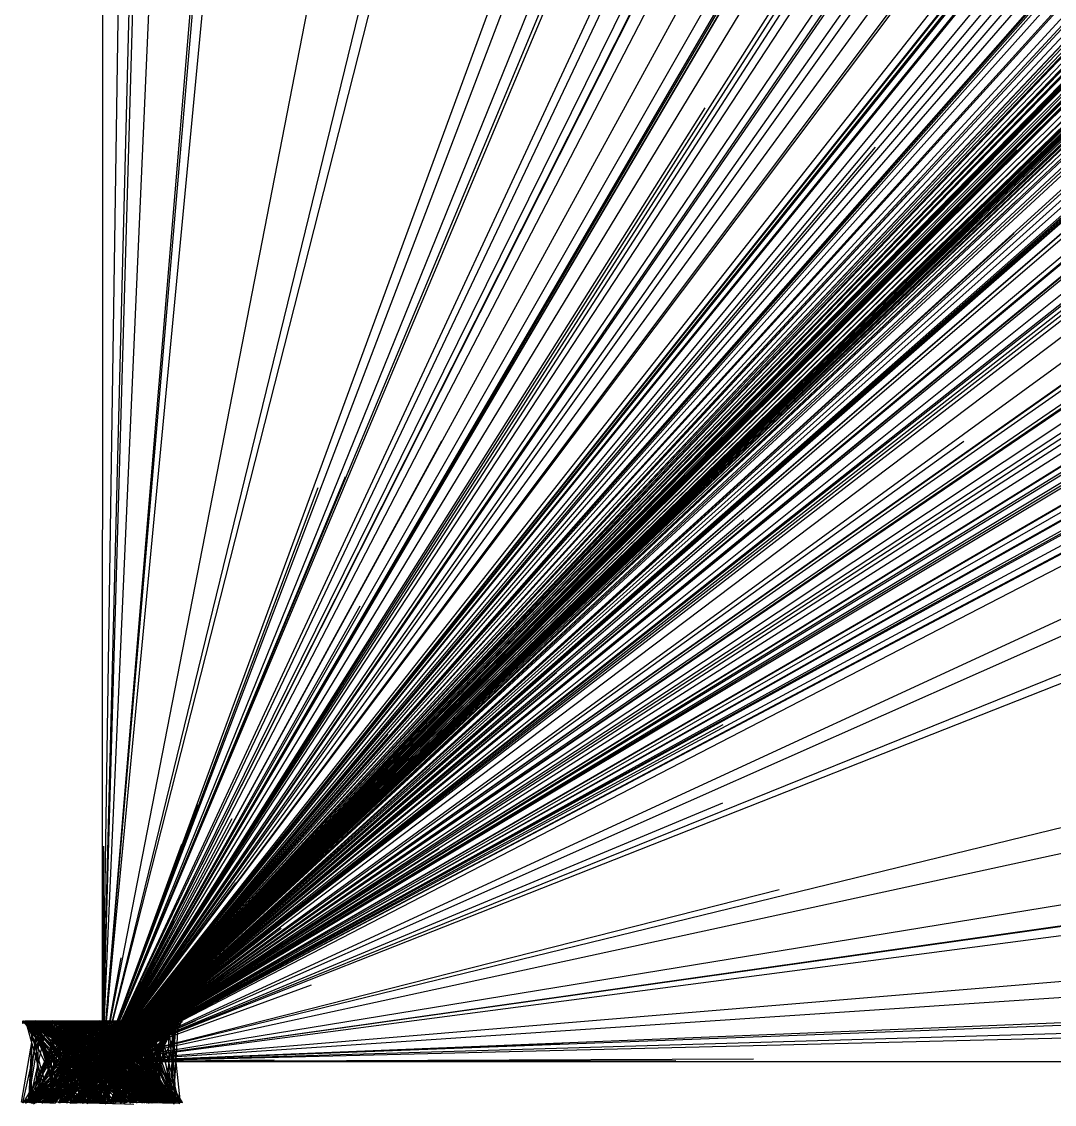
# Model space of a CAD drawing. Header units: metres. Extents: x -2106 to 74659, y -2082 to 64514.
# Drawn here: x -1 to 11.8, y -0.53 to 12.89 of the extents above; entities that cross this region are included whole.
import ezdxf

# ---------------------------------------------------------------- set-up
doc = ezdxf.new("R2010")
doc.units = ezdxf.units.M

msp = doc.modelspace()

# ---------------------------------------------------------------- linework, layer by layer
at = {"layer": 'MCD_Layer_0'}
for p, q in [((6772.930656, 6482.934562), (0, 0)), ((6176.55175, 6352.680657), (0, 0)), ((6482.934562, 6292.055656), (0, 0)), ((6141.325188, 6176.55175), (0, 0)), ((896.690307, 3529.009277), (0, 0)), ((2634.850095, 3234.914548), (0, 0)), ((1762.25122, 2993.248532), (0, 0)), ((2358.491699, 2671.97998), (0, 0)), ((3217.301267, 2634.850095), (0, 0)), ((1767.511474, 2358.491699), (0, 0)), ((2288.597166, 2287.120604), (0, 0)), ((3266.863768, 1842.53247), (0, 0)), ((0.314773, 1767.511474), (0, 0)), ((2287.120604, 1767.511474), (0, 0)), ((167.615509, 1762.25122), (0, 0)), ((1569.532466, 1571.580318), (0, 0)), ((1725.79663, 1364.118895), (0, 0)), ((0.286981, 1327.207275), (0, 0)), ((792.856079, 1304.112548), (0, 0)), ((1590.832762, 1297.354247), (0, 0)), ((53.911888, 1219.566162), (0, 0)), ((1272.573973, 1210.315184), (0, 0)), ((1157.067137, 1172.835692), (0, 0)), ((924.338256, 1157.067137), (0, 0)), ((1264.38159, 1053.437254), (0, 0)), ((1172.835692, 1012.914428), (0, 0)), ((1053.437254, 957.925658), (0, 0)), ((933.656367, 928.229366), (0, 0)), ((900.377317, 916.351438), (0, 0)), ((906.418334, 900.991576), (0, 0)), ((932.4281, 896.690307), (0, 0)), ((3653.935058, 891.161011), (0, 0)), ((715.237668, 889.214719), (0, 0)), ((928.229366, 888.39587), (0, 0)), ((888.39587, 884.504757), (0, 0)), ((884.504757, 866.277707), (0, 0)), ((841.292356, 853.579954), (0, 0)), ((833.918821, 841.292356), (0, 0)), ((810.060422, 817.212278), (0, 0)), ((752.405636, 810.060422), (0, 0)), ((869.759155, 803.506226), (0, 0)), ((803.506226, 787.736694), (0, 0)), ((773.912472, 775.243526), (0, 0)), ((629.221554, 773.912472), (0, 0)), ((489.048401, 755.796508), (0, 0)), ((755.796508, 755.796508), (0, 0)), ((518.761106, 752.773801), (0, 0)), ((853.579954, 747.185911), (0, 0)), ((775.243526, 728.139275), (0, 0)), ((704.58728, 716.057007), (0, 0)), ((446.286315, 696.077514), (0, 0)), ((659.224487, 681.854858), (0, 0)), ((396.225158, 673.221312), (0, 0)), ((153.791351, 629.426145), (0, 0)), ((122.438156, 629.221554), (0, 0)), ((245.638518, 583.862668), (0, 0)), ((728.139275, 566.654657), (0, 0)), ((473.123108, 563.882446), (0, 0)), ((259.864441, 546.994018), (0, 0)), ((524.056518, 534.399291), (0, 0)), ((546.994018, 528.766967), (0, 0)), ((500.709655, 524.056518), (0, 0)), ((502.098815, 518.761106), (0, 0)), ((738.397336, 502.098815), (0, 0)), ((320.80133, 489.048401), (0, 0)), ((489.048401, 489.048401), (0, 0)), ((475.777403, 488.237851), (0, 0)), ((583.862668, 477.767758), (0, 0)), ((460.294494, 473.123108), (0, 0)), ((547.957153, 473.049865), (0, 0)), ((732.056029, 471.353698), (0, 0)), ((273.615416, 467.077818), (0, 0)), ((473.049865, 466.634826), (0, 0)), ((328.69049, 460.294494), (0, 0)), ((185.181182, 456.829162), (0, 0)), ((416.647521, 453.363829), (0, 0)), ((471.353698, 446.286315), (0, 0)), ((528.766967, 439.781433), (0, 0)), ((391.94891, 432.27789), (0, 0)), ((456.829162, 423.872619), (0, 0)), ((367.102599, 416.647521), (0, 0)), ((439.781433, 414.181335), (0, 0)), ((674.990355, 412.887756), (0, 0)), ((427.083679, 411.416687), (0, 0)), ((521.120483, 408.095398), (0, 0)), ((514.558471, 405.514831), (0, 0)), ((654.207395, 401.893249), (0, 0)), ((412.887756, 396.225158), (0, 0)), ((408.095398, 393.792175), (0, 0)), ((467.077818, 391.94891), (0, 0)), ((557.541382, 390.116882), (0, 0)), ((405.514831, 377.793151), (0, 0)), ((355.822326, 373.074279), (0, 0)), ((432.27789, 370.715392), (0, 0)), ((566.654657, 340.452817), (0, 0)), ((755.796508, 335.252014), (0, 0)), ((466.634826, 329.132873), (0, 0)), ((315.861389, 328.69049), (0, 0)), ((527.33386, 327.550963), (0, 0)), ((329.132873, 319.547912), (0, 0)), ((268.159729, 315.861389), (0, 0)), ((276.122129, 312.175472), (0, 0)), ((229.528594, 287.697325), (0, 0)), ((253.158722, 285.190491), (0, 0)), ((239.776885, 276.122129), (0, 0)), ((220.202238, 273.615416), (0, 0)), ((335.252014, 268.159729), (0, 0)), ((1166.923095, 253.158722), (0, 0)), ((370.715392, 252.532256), (0, 0)), ((184.775969, 245.638518), (0, 0)), ((252.532256, 245.048858), (0, 0)), ((202.943145, 244.876251), (0, 0)), ((226.247832, 239.776885), (0, 0)), ((393.792175, 228.164886), (0, 0)), ((178.509063, 226.247832), (0, 0)), ((122.362472, 223.52011), (0, 0)), ((312.175472, 220.202238), (0, 0)), ((228.164886, 218.064056), (0, 0)), ((411.416687, 217.740082), (0, 0)), ((223.52011, 217.695403), (0, 0)), ((364.005066, 217.688812), (0, 0)), ((377.793151, 216.478851), (0, 0)), ((373.074279, 210.765167), (0, 0)), ((216.478851, 206.710052), (0, 0)), ((190.82138, 202.323333), (0, 0)), ((96.207565, 190.82138), (0, 0)), ((159.007842, 185.181182), (0, 0)), ((93.037154, 184.775969), (0, 0)), ((210.765167, 184.591583), (0, 0)), ((14.914392, 178.509063), (0, 0)), ((245.048858, 178.509063), (0, 0)), ((113.426926, 178.367523), (0, 0)), ((14.914392, 174.011749), (0, 0)), ((1304.112548, 171.199493), (0, 0)), ((164.758819, 170.583038), (0, 0)), ((319.547912, 169.44046), (0, 0)), ((111.708755, 164.758819), (0, 0)), ((169.44046, 164.64798), (0, 0)), ((90.935806, 159.007842), (0, 0)), ((137.714691, 153.791351), (0, 0)), ((217.695403, 119.560836), (0, 0)), ((206.710052, 113.883835), (0, 0)), ((218.064056, 112.667282), (0, 0)), ((170.583038, 110.87941), (0, 0)), ((113.883835, 110.215866), (0, 0)), ((112.667282, 109.552292), (0, 0)), ((202.323333, 108.925583), (0, 0)), ((164.64798, 107.930191), (0, 0)), ((83.986984, 104.594894), (0, 0)), ((96.30046, 98.092453), (0, 0)), ((56.239799, 96.30046), (0, 0)), ((107.930191, 94.732925), (0, 0)), ((1.174189, 78.841202), (0, 0)), ((82.297286, 74.514907), (0, 0)), ((110.215866, 73.33342), (0, 0)), ((63.267052, 60.2463), (0, 0)), ((1.668589, 57.865395), (0, 0)), ((1379.701904, 52.391258), (0, 0)), ((52.391258, 52.031822), (0, 0)), ((109.552292, 50.548058), (0, 0)), ((1.096532, 43.470116), (0, 0)), ((19.68552, 42.308967), (0, 0)), ((38.401329, 41.470268), (0, 0)), ((19.874477, 38.401329), (0, 0)), ((38.401329, 38.401329), (0, 0)), ((48.529686, 36.659538), (0, 0)), ((36.659538, 36.659538), (0, 0)), ((41.156944, 36.659538), (0, 0)), ((36.659538, 36.659538), (0, 0)), ((71.821914, 29.035175), (0, 0)), ((12.209482, 24.70824), (0, 0)), ((17.782436, 24.339611), (0, 0)), ((21.206173, 23.339672), (0, 0)), ((24.652958, 21.694614), (0, 0)), ((21.694614, 21.694614), (0, 0)), ((24.795795, 21.694614), (0, 0)), ((21.694614, 21.694614), (0, 0)), ((36.659538, 21.266079), (0, 0)), ((21.266079, 21.266079), (0, 0)), ((36.659538, 21.266079), (0, 0)), ((21.266079, 21.266079), (0, 0)), ((20.072613, 21.206173), (0, 0)), ((7.377963, 20.072613), (0, 0)), ((18.892986, 19.874477), (0, 0)), ((27.929256, 19.685528), (0, 0)), ((19.685528, 19.685528), (0, 0)), ((13.518156, 19.685528), (0, 0)), ((31.717022, 19.685528), (0, 0)), ((19.685528, 19.685528), (0, 0)), ((19.685528, 19.68552), (0, 0)), ((34.134331, 18.892986), (0, 0)), ((16.648876, 17.782436), (0, 0)), ((6.337707, 16.648876), (0, 0)), ((17.611111, 15.81996), (0, 0)), ((6.257182, 15.010359), (0, 0)), ((14.914392, 14.914392), (0, 0)), ((178.509063, 14.914392), (0, 0)), ((14.914392, 14.914392), (0, 0)), ((10.513742, 14.914392), (0, 0)), ((13.488203, 13.518156), (0, 0)), ((19.685528, 13.488203), (0, 0)), ((21.694614, 13.096529), (0, 0)), ((13.096529, 13.096529), (0, 0)), ((21.694614, 13.096529), (0, 0)), ((19.685528, 12.483656), (0, 0)), ((12.483656, 12.483656), (0, 0)), ((184.591583, 12.361544), (0, 0)), ((7.469979, 11.819948), (0, 0)), ((13.096529, 11.552835), (0, 0)), ((81.324478, 11.509554), (0, 0)), ((390.116882, 11.413557), (0, 0)), ((11.413557, 11.336752), (0, 0)), ((9.580618, 11.333959), (0, 0)), ((11.333959, 11.301702), (0, 0)), ((10.962347, 11.179953), (0, 0)), ((10.135893, 10.914633), (0, 0)), ((11.336752, 10.677557), (0, 0)), ((10.914633, 10.474577), (0, 0)), ((11.301702, 10.264906), (0, 0)), ((10.264906, 10.135893), (0, 0)), ((21.266079, 8.389448), (0, 0)), ((8.389448, 8.389448), (0, 0)), ((8.047155, 8.069555), (0, 0)), ((4.2042, 7.691302), (0, 0)), ((7.691302, 7.691302), (0, 0)), ((10.677557, 7.685981), (0, 0)), ((3.010187, 7.250777), (0, 0)), ((2.671316, 7.110694), (0, 0)), ((7.110694, 7.110694), (0, 0)), ((7.949981, 6.709979), (0, 0)), ((3.193388, 5.647574), (0, 0)), ((5.628375, 4.820376), (0, 0)), ((4.2042, 4.2042), (0, 0)), ((7.691302, 4.176555), (0, 0)), ((4.176555, 4.176555), (0, 0)), ((3.538188, 4.06198), (0, 0)), ((4.06198, 3.641389), (0, 0)), ((3.641389, 3.430187), (0, 0)), ((7.685981, 3.206188), (0, 0)), ((3.041389, 3.193388), (0, 0)), ((1.184588, 3.182989), (0, 0)), ((18.609524, 3.041389), (0, 0)), ((1.604588, 3.010187), (0, 0)), ((21.266079, 2.998481), (0, 0)), ((2.998481, 2.998481), (0, 0)), ((0.98145, 2.693204), (0, 0)), ((0.015681, 2.671316), (0, 0)), ((2.671316, 2.671316), (0, 0)), ((1.803284, 2.649427), (0, 0)), ((4.176555, 2.638484), (0, 0)), ((2.638484, 2.638484), (0, 0)), ((2.693204, 2.591251), (0, 0)), ((55.919838, 2.277388), (0, 0)), ((2.216854, 2.216854), (0, 0)), ((1.651795, 2.216854), (0, 0)), ((2.216854, 2.216854), (0, 0)), ((8.389448, 2.129301), (0, 0)), ((2.129301, 2.129301), (0, 0)), ((3.430187, 1.992589), (0, 0)), ((1.44386, 1.803284), (0, 0)), ((1.803284, 1.803284), (0, 0)), ((0.893494, 1.748587), (0, 0)), ((1.834189, 1.736588), (0, 0)), ((2.216854, 1.651795), (0, 0)), ((1.651795, 1.651795), (0, 0)), ((1.651795, 1.651795), (0, 0)), ((2.998481, 1.648915), (0, 0)), ((1.648915, 1.648915), (0, 0)), ((1.604588, 1.604588), (0, 0)), ((0.228473, 1.290188), (0, 0)), ((0.024997, 1.234988), (0, 0)), ((45.267235, 1.117268), (0, 0)), ((0.822293, 1.110987), (0, 0)), ((1.648915, 1.0493), (0, 0)), ((0.507493, 0.962295), (0, 0)), ((2.591251, 0.94804), (0, 0)), ((0.827094, 0.893494), (0, 0)), ((0.813494, 0.827094), (0, 0)), ((0.517493, 0.813494), (0, 0)), ((0.771095, 0.785494), (0, 0)), ((0.071501, 0.754505), (0, 0)), ((0.354547, 0.637494), (0, 0)), ((0.481547, 0.559894), (0, 0)), ((-0.998901, -0.49881), (-0.828064, 0.505432)), ((-0.99707, -0.503265), (0.674561, 0.499451)), ((-0.994385, 0.49646), (-0.926483, 0.505859)), ((-0.993652, 0.493713), (0.135895, 0.504059)), ((-0.992432, 0.480438), (-0.71051, 0.503662)), ((-0.137726, 0.490326), (-0.992371, 0.499847)), ((-0.989746, 0.494659), (-0.416443, 0.497284)), ((0.929077, 0.506836), (-0.988281, -0.505219)), ((-0.077759, -0.503143), (-0.985779, 0.503113)), ((-0.98407, 0.507935), (-0.05249, 0.499573)), ((-0.983887, -0.505188), (0.537384, 0.501556)), ((-0.983368, -0.508026), (-0.762329, 0.49588)), ((-0.979523, 0.490051), (0.647919, 0.505402)), ((0.719116, -0.502411), (-0.97937, 0.503052)), ((-0.977539, 0.500732), (-0.626892, 0.488861)), ((-0.849121, 0.495758), (-0.976135, 0.503632)), ((-0.17981, -0.503143), (-0.976135, 0.502533)), ((-0.974121, -0.507721), (-0.382507, 0.504089)), ((-0.973206, -0.499634), (0.252075, 0.496002)), ((-0.34375, 0.478455), (-0.970276, 0.503845)), ((-0.098663, 0.488983), (-0.970032, 0.497681)), ((-0.969757, 0.489471), (-0.87204, 0.504181)), ((-0.575226, 0.491089), (-0.968048, 0.50473)), ((-0.23877, -0.507416), (-0.966858, 0.499359)), ((-0.965576, 0.496185), (0.66864, 0.503479)), ((-0.021973, -0.506989), (-0.96167, 0.498444)), ((-0.961182, 0.479675), (-0.758728, 0.497131)), ((-0.957642, -0.502808), (0.068695, 0.504517)), ((-0.827667, 0.509857), (-0.956238, 0.505493)), ((-0.455566, 0.495911), (-0.955292, 0.503937)), ((-0.47168, -0.50528), (-0.954468, 0.504791)), ((0.103577, -0.513245), (-0.953796, 0.502686)), ((-0.952881, 0.497772), (0.076599, 0.503021)), ((0.081024, 0.491211), (-0.952118, 0.504639)), ((0.80957, -0.509613), (-0.95166, 0.50412)), ((-0.951416, -0.503845), (-0.073822, 0.500153)), ((-0.950165, -0.511261), (0.452728, 0.504578)), ((-0.949463, 0.49823), (-0.337677, 0.505859)), ((-0.948242, 0.496582), (0.42218, 0.503998)), ((-0.665771, -0.503143), (-0.946533, 0.503998)), ((-0.944397, -0.499664), (0.456787, 0.494049)), ((-0.583496, 0.495667), (-0.94104, 0.501221)), ((0.012665, 0.48941), (-0.94101, 0.500122)), ((-0.936035, -0.504669), (-0.497681, 0.505005)), ((-0.936035, -0.505646), (-0.366486, 0.504181)), ((-0.934875, -0.499756), (-0.103149, 0.493988)), ((-0.934601, 0.489624), (-0.712067, 0.505096)), ((-0.934601, 0.491577), (-0.267303, 0.505005)), ((-0.933716, 0.48407), (0.734344, 0.504578)), ((-0.93335, 0.497101), (0.940613, 0.50296)), ((-0.929199, 0.493103), (0.594788, 0.497437)), ((-0.928284, -0.499817), (0.254303, 0.505432)), ((0.890137, -0.498718), (-0.928223, 0.505127)), ((0.820312, -0.510132), (-0.924255, 0.504181)), ((-0.179932, -0.503876), (-0.923309, 0.504425)), ((-0.757172, 0.505432), (-0.920654, -0.503632)), ((0.836426, -0.504456), (-0.920074, 0.504272)), ((-0.918915, -0.508636), (-0.803406, 0.503448)), ((-0.658447, 0.496429), (-0.918762, 0.499634)), ((0.040894, -0.502289), (-0.918579, 0.503204)), ((0.811035, 0.492645), (-0.918579, 0.503082)), ((-0.637665, -0.511322), (-0.916901, 0.50412)), ((-0.916138, -0.502716), (-0.209656, 0.504272)), ((-0.010742, -0.507507), (-0.915558, 0.50177)), ((-0.422821, -0.510925), (-0.915375, 0.501465)), ((-0.90979, -0.50351), (-0.488068, 0.504791)), ((0.067413, -0.511169), (-0.908997, 0.503479)), ((-0.908691, -0.500183), (-0.859314, 0.48938)), ((-0.054749, -0.499237), (-0.904083, 0.505463)), ((-0.903809, -0.504974), (0.681458, 0.50238)), ((0.860321, 0.489624), (-0.902588, 0.502441)), ((-0.902344, -0.501709), (-0.675842, 0.505371)), ((-0.900879, 0.495758), (0.788696, 0.505585)), ((-0.900024, -0.503113), (-0.067413, 0.501678)), ((0.499023, -0.508118), (-0.896606, 0.501648)), ((-0.894043, 0.496826), (-0.870728, 0.502075)), ((-0.344971, 0.498077), (-0.888092, 0.505249)), ((-0.885254, -0.507599), (0.839905, 0.504059)), ((0.229248, -0.499329), (-0.885193, 0.49115)), ((-0.612488, 0.509796), (-0.882385, 0.505585)), ((-0.880798, -0.51416), (-0.867401, 0.501617)), ((-0.684601, 0.49115), (-0.880188, 0.500153)), ((-0.19751, 0.497742), (-0.879059, 0.504395)), ((-0.877899, -0.509521), (0.950226, 0.501404)), ((-0.877899, -0.511475), (0.052979, 0.491913)), ((-0.874634, -0.500671), (0.48941, 0.501404)), ((-0.874146, -0.502625), (-0.371643, 0.496124)), ((-0.874023, -0.510406), (0.859161, 0.504181)), ((-0.681641, 0.491882), (-0.872925, 0.504028)), ((-0.872559, -0.506744), (-0.488068, 0.503937)), ((-0.871582, 0.494995), (-0.430481, 0.504059)), ((-0.871216, -0.501678), (-0.091278, 0.505157)), ((-0.14209, 0.494385), (-0.870789, 0.496246)), ((-0.06842, 0.486542), (-0.868896, 0.504517)), ((-0.104004, 0.494019), (-0.868866, 0.5047)), ((-0.439087, -0.501892), (-0.867401, 0.502106)), ((0.526855, 0.49292), (-0.86438, 0.499847)), ((-0.741211, 0.490631), (-0.864227, 0.492188)), ((-0.125305, -0.499664), (-0.861145, 0.496887)), ((-0.860382, 0.490387), (-0.512207, 0.500061)), ((0.96228, -0.500824), (-0.859253, 0.505219)), ((-0.094238, 0.494415), (-0.857971, 0.496857)), ((-0.856445, 0.492981), (0.635406, 0.50116)), ((0.917847, -0.503571), (-0.856079, 0.505188)), ((0.503418, -0.505676), (-0.856079, 0.505005)), ((-0.001221, -0.503387), (-0.852783, 0.502197)), ((-0.851562, -0.521332), (0.595001, 0.502014)), ((-0.848755, -0.50238), (0.37912, 0.505524)), ((-0.845337, -0.500702), (0.719788, 0.50116)), ((-0.84436, 0.500427), (-0.150818, 0.497925)), ((0.494629, 0.495667), (-0.843323, 0.505615)), ((-0.570068, 0.49649), (-0.842682, 0.501984)), ((0.747559, 0.495209), (-0.84198, 0.496948)), ((-0.762665, -0.509644), (-0.841766, 0.501617)), ((-0.839722, -0.517548), (-0.412964, 0.502777)), ((-0.838684, -0.499451), (-0.547974, 0.494812)), ((-0.838135, 0.507904), (0.351074, 0.49826)), ((-0.554321, -0.503235), (-0.83667, 0.489624)), ((0.122314, 0.49707), (-0.835632, 0.499329)), ((-0.834229, 0.49762), (0.545532, 0.505157)), ((-0.834229, 0.498108), (-0.420868, 0.504761)), ((-0.832642, 0.506866), (0.281006, -0.503784)), ((-0.832642, -0.503265), (-0.045013, 0.501465)), ((-0.831665, -0.499115), (-0.771057, 0.490295)), ((-0.830902, 0.505615), (-0.238281, 0.48114)), ((0.166931, 0.505432), (-0.829834, -0.503479)), ((0.48291, 0.494537), (-0.829254, 0.500977)), ((-0.828125, 0.482422), (-0.072906, 0.492493)), ((0.985291, -0.499359), (-0.827301, 0.505829)), ((-0.599365, 0.500671), (-0.825317, 0.504761)), ((-0.464417, -0.499359), (-0.824097, 0.505737)), ((-0.82373, 0.494049), (0.471893, 0.50415)), ((-0.822754, -0.507263), (-0.034912, 0.502747)), ((0.687378, -0.501862), (-0.819427, 0.500671)), ((0.246094, 0.483521), (-0.817383, 0.503967)), ((0.385498, -0.503296), (-0.81723, 0.500305)), ((-0.813599, -0.502716), (0.729401, 0.501801)), ((0.94165, 0.498779), (-0.811249, 0.505371)), ((0.556152, 0.494659), (-0.810608, 0.504547)), ((-0.80542, 0.497345), (-0.570007, 0.499237)), ((0.626892, -0.499115), (-0.804871, 0.505798)), ((-0.80127, 0.493835), (-0.65448, 0.504608)), ((-0.570435, -0.503082), (-0.800415, 0.49704)), ((-0.057129, 0.497223), (-0.799438, 0.502655)), ((0.357269, 0.509888), (-0.798279, 0.505615)), ((-0.797485, -0.500427), (-0.30246, 0.504242)), ((-0.796143, 0.497742), (-0.278809, 0.499146)), ((-0.46582, 0.492188), (-0.795471, 0.501709)), ((-0.79541, 0.49231), (-0.163635, 0.498047)), ((-0.55719, -0.498962), (-0.795258, 0.505707)), ((0.879272, -0.50174), (-0.790588, 0.502838)), ((0.021912, -0.499695), (-0.78891, 0.505341)), ((-0.787354, 0.497803), (-0.351685, 0.503571)), ((0.272949, -0.50592), (-0.78421, 0.500336)), ((-0.783691, 0.493225), (-0.691681, 0.501129)), ((0.031128, -0.50293), (-0.782471, 0.50473)), ((-0.781067, -0.499023), (-0.166809, 0.499054)), ((0.831909, 0.483398), (-0.780945, 0.503357)), ((-0.410645, 0.495972), (-0.780945, 0.503357)), ((-0.780304, 0.492065), (-0.268982, 0.503235)), ((-0.589172, -0.499756), (-0.779297, 0.504028)), ((0.068115, 0.497833), (-0.778015, 0.499512)), ((0.337402, -0.505554), (-0.776093, 0.504913)), ((0.828857, -0.50354), (-0.77063, 0.50238)), ((-0.770538, 0.491486), (0.27478, 0.499756)), ((-0.768372, -0.499756), (0.626984, 0.50058)), ((0.233368, 0.489746), (-0.768219, 0.502258)), ((0.02478, -0.500183), (-0.766479, 0.50415)), ((0.90271, 0.500397), (-0.764954, 0.502716)), ((0.660156, 0.49762), (-0.762207, 0.502563)), ((-0.75882, 0.488434), (0.011108, 0.5047)), ((0.063965, 0.496979), (-0.757355, 0.503937)), ((-0.757324, 0.495789), (-0.158936, 0.504089)), ((0.799805, -0.499176), (-0.756531, 0.491211)), ((-0.754852, -0.508728), (0.015259, 0.494843)), ((-0.754425, 0.505707), (0.117188, 0.485504)), ((-0.75293, 0.498352), (0.072632, 0.50351)), ((0.046875, -0.523926), (-0.752808, 0.502502)), ((-0.749634, -0.501617), (0.212738, 0.50528)), ((-0.748993, -0.510742), (0.508575, 0.501709)), ((0.383789, -0.506958), (-0.748535, 0.498169)), ((-0.748352, 0.508026), (-0.223633, 0.495483)), ((-0.746582, 0.495758), (-0.033691, 0.504486)), ((-0.743408, -0.503876), (-0.051422, 0.500671)), ((-0.547363, 0.475098), (-0.742554, 0.502502)), ((-0.73999, -0.503906), (-0.032196, 0.50061)), ((-0.736938, -0.502716), (0.367828, 0.502197)), ((-0.733887, 0.495636), (0.006195, 0.500031)), ((-0.733368, -0.50943), (-0.055176, 0.495972)), ((-0.730591, 0.483154), (-0.593658, 0.504211)), ((-0.729858, 0.501007), (0.549713, 0.505463)), ((0.790649, 0.502716), (-0.729248, -0.503174)), ((-0.350586, 0.489838), (-0.728119, 0.492706)), ((0.042023, -0.509949), (-0.728058, 0.504272)), ((-0.728027, -0.504211), (-0.237183, 0.499969)), ((-0.72644, 0.505493), (0.878418, -0.503815)), ((-0.720825, -0.50116), (0.35675, 0.505737)), ((-0.334473, 0.493774), (-0.720398, 0.496765)), ((0.881348, 0.494904), (-0.720215, 0.50119)), ((0.792847, -0.503113), (-0.720184, 0.501434)), ((-0.719543, 0.507935), (-0.185059, 0.496948)), ((-0.519653, 0.480682), (-0.718506, 0.503998)), ((-0.274445, 0.492126), (-0.718475, 0.505096)), ((-0.718262, 0.494507), (0.133667, 0.495178)), ((-0.105469, -0.498688), (-0.712524, 0.505341)), ((-0.708496, 0.495392), (0.42865, 0.503448)), ((-0.705566, 0.492432), (-0.067413, 0.502045)), ((0.738953, -0.499329), (-0.701019, 0.500275)), ((0.514526, -0.503143), (-0.700989, 0.502716)), ((-0.699951, 0.497559), (0.806183, 0.502167)), ((-0.698364, -0.503082), (-0.243408, 0.500671)), ((-0.69458, 0.503571), (-0.211914, -0.508392)), ((0.877686, 0.497192), (-0.694519, 0.502777)), ((0.373413, -0.502777), (-0.692871, 0.504364)), ((0.504395, 0.49411), (-0.691376, 0.501648)), ((-0.688507, 0.490692), (-0.628876, 0.505157)), ((-0.687256, 0.496216), (-0.345764, 0.503601)), ((-0.686523, -0.504578), (-0.301819, 0.500458)), ((-0.685669, -0.501984), (-0.336121, 0.502411)), ((0.051788, -0.511505), (-0.685181, 0.498871)), ((-0.119629, 0.496765), (-0.684021, 0.504028)), ((0.383179, -0.500671), (-0.681793, 0.500702)), ((-0.67749, 0.498322), (-0.545685, 0.505951)), ((-0.67749, 0.496124), (0.894318, 0.504578)), ((-0.046387, -0.504364), (-0.676758, 0.491028)), ((-0.67334, -0.50473), (-0.481659, 0.504913)), ((0.114288, -0.508209), (-0.672424, 0.496552)), ((0.089844, 0.499603), (-0.67157, 0.488525)), ((-0.666138, -0.500458), (-0.526459, 0.505768)), ((-0.664551, -0.503448), (-0.065063, 0.497803)), ((-0.66272, -0.499878), (0.288269, 0.499268)), ((0.245148, -0.509949), (-0.660889, 0.503998)), ((-0.660645, -0.506805), (0.063812, 0.500092)), ((-0.660156, 0.488922), (-0.138306, 0.503235)), ((0.064697, 0.496155), (-0.659363, 0.502686)), ((-0.65686, -0.503479), (0.210999, 0.501007)), ((-0.653442, -0.502533), (-0.142517, 0.505585)), ((-0.653442, -0.503265), (0.606323, 0.504883)), ((-0.651855, -0.504456), (-0.156982, 0.50351)), ((0.770386, -0.502167), (-0.649963, 0.499756)), ((-0.641602, 0.488861), (-0.49707, 0.503082)), ((-0.639679, 0.489746), (0.251129, 0.50528)), ((-0.638916, 0.498688), (-0.0849, 0.504486)), ((-0.638916, 0.496735), (0.354797, 0.499481)), ((-0.638611, -0.514526), (-0.616089, 0.504486)), ((-0.241699, -0.504456), (-0.636963, 0.503693)), ((-0.634094, -0.499817), (0.84082, 0.495758)), ((0.802246, 0.496735), (-0.633545, 0.502655)), ((-0.630981, -0.503479), (-0.241638, 0.504211)), ((-0.344238, 0.49762), (-0.628174, 0.503571)), ((-0.628052, -0.500336), (0.585419, 0.500122)), ((0.594238, 0.493744), (-0.627411, 0.502014)), ((-0.625, 0.46936), (0.389923, 0.503998)), ((-0.625, 0.46936), (0.30896, 0.502106)), ((-0.624634, -0.502808), (0.628693, 0.504547)), ((0.54834, -0.50708), (-0.624451, 0.499756)), ((-0.624329, -0.499054), (0.070007, 0.499268)), ((-0.615723, -0.50528), (0.872803, 0.4935)), ((-0.615356, -0.500214), (0.75354, 0.504089)), ((-0.612793, 0.493988), (0.497528, 0.505737)), ((-0.611938, -0.503174), (-0.176392, 0.498413)), ((-0.607483, 0.485809), (0.94873, 0.504303)), ((0.57373, 0.494843), (-0.604126, 0.504761)), ((-0.603027, 0.49585), (0.483002, 0.500366)), ((-0.603027, 0.492432), (0.390015, 0.49646)), ((-0.602173, -0.502533), (0.001526, 0.50412)), ((0.864288, -0.511444), (-0.601807, 0.501038)), ((-0.151855, -0.50531), (-0.600067, 0.503906)), ((-0.013611, -0.512177), (-0.598602, 0.501862)), ((-0.432587, -0.511322), (-0.598572, 0.502594)), ((-0.41748, 0.49408), (-0.595581, 0.498749)), ((0.62915, -0.502045), (-0.594971, 0.502258)), ((-0.594757, 0.489319), (0.716431, 0.499939)), ((-0.59375, 0.474976), (-0.106812, 0.502319)), ((-0.588898, 0.488281), (0.014313, 0.50528)), ((0.765625, 0.49176), (-0.587463, 0.504089)), ((0.33667, 0.498932), (-0.58725, 0.505676)), ((0.822266, 0.491333), (-0.583527, 0.501709)), ((-0.580078, 0.486938), (-0.083679, 0.50119)), ((-0.579712, -0.503235), (0.21405, 0.499847)), ((-0.576782, -0.50351), (-0.139282, 0.504639)), ((0.968628, -0.503082), (-0.574463, 0.5047)), ((-0.570312, 0.492889), (0.075806, 0.502747)), ((0.623779, 0.501312), (-0.568695, 0.505096)), ((-0.568604, 0.503204), (0.660889, -0.502502)), ((-0.568604, 0.496552), (0.658997, 0.502472)), ((-0.006897, -0.499939), (-0.568054, 0.504211)), ((0.722778, 0.509796), (-0.564392, 0.505463)), ((-0.160645, 0.49408), (-0.560303, 0.502777)), ((-0.556641, 0.509796), (0.685486, 0.505646)), ((-0.050781, -0.500397), (-0.554565, 0.505035)), ((-0.481445, 0.490265), (-0.553833, 0.501221)), ((-0.549561, 0.496368), (0.535889, 0.50415)), ((-0.543976, 0.49176), (0.8862, 0.500183)), ((-0.543915, -0.509766), (-0.06543, 0.491547)), ((-0.543579, 0.500244), (0.217407, 0.502533)), ((-0.540527, -0.504211), (0.776367, 0.50415)), ((0.939819, -0.50354), (-0.539276, 0.505463)), ((-0.535645, 0.49472), (-0.525513, 0.494598)), ((0.587402, -0.50647), (-0.534546, 0.503448)), ((-0.533813, 0.500275), (-0.281982, 0.497711)), ((-0.532715, 0.496368), (-0.45639, 0.496033)), ((-0.328613, -0.50705), (-0.531982, 0.493683)), ((-0.511963, -0.500275), (-0.529907, 0.502106)), ((0.725342, -0.503021), (-0.529755, 0.502075)), ((-0.526855, -0.504669), (0.927795, 0.500275)), ((-0.525879, -0.505463), (0.829834, 0.504578)), ((-0.52533, -0.513153), (-0.208191, 0.500824)), ((0.992188, 0.499786), (-0.52478, 0.504517)), ((-0.523682, 0.496857), (-0.147583, 0.498138)), ((-0.522949, 0.494781), (0.076324, 0.504059)), ((-0.522583, -0.503052), (-0.248108, 0.504028)), ((-0.384888, -0.503143), (-0.52182, 0.502106)), ((-0.519287, -0.503815), (-0.097687, 0.504974)), ((-0.138306, -0.503052), (-0.516876, 0.5047)), ((-0.506836, 0.489868), (0.856873, 0.501099)), ((-0.150696, -0.499054), (-0.505981, 0.499847)), ((0.143066, -0.500458), (-0.49939, 0.505066)), ((0.895264, -0.503845), (-0.499359, 0.501404)), ((-0.499054, 0.509827), (0.632874, 0.505554)), ((0.692749, 0.507935), (-0.498291, 0.497253)), ((0.445557, 0.496918), (-0.49765, 0.505188)), ((0.405945, -0.499817), (-0.496704, 0.494812)), ((-0.493225, -0.499695), (0.082825, 0.496704)), ((-0.487793, -0.504547), (0.172607, 0.500641)), ((-0.484375, 0.494415), (-0.335449, 0.501892)), ((-0.480713, 0.507965), (-0.293945, 0.495941)), ((0.988159, -0.502045), (-0.480408, 0.499603)), ((0.296387, -0.505951), (-0.477814, 0.500671)), ((-0.477051, 0.503601), (-0.076172, -0.51239)), ((-0.472656, -0.499023), (0.190094, 0.505493)), ((0.802246, -0.505798), (-0.46991, 0.490997)), ((-0.432587, -0.511322), (-0.468903, 0.503998)), ((-0.464966, -0.500916), (0.524414, 0.49762)), ((-0.459473, -0.504333), (0.079803, 0.501404)), ((0.535889, -0.499939), (-0.454224, 0.487823)), ((-0.452637, -0.507324), (0.226868, 0.498749)), ((0.855957, 0.495728), (-0.448975, 0.504028)), ((-0.448853, -0.502533), (0.878326, 0.504364)), ((0.80954, 0.490112), (-0.448425, 0.499542)), ((-0.447021, 0.497101), (-0.029236, 0.499695)), ((0.038818, 0.477478), (-0.445007, 0.503815)), ((-0.444336, 0.490143), (-0.277832, 0.50354)), ((-0.050537, 0.499176), (-0.440063, 0.504211)), ((-0.439087, -0.503113), (0.441223, 0.499878)), ((-0.436493, -0.509827), (-0.214539, 0.50235)), ((-0.431702, 0.486572), (0.121429, 0.50235)), ((-0.430908, 0.498413), (-0.019379, 0.502319)), ((-0.375122, -0.503479), (-0.429199, 0.499847)), ((-0.428345, 0.500122), (0.233215, 0.498444)), ((0.269775, 0.496155), (-0.427277, 0.504211)), ((-0.427246, 0.495148), (0.51123, 0.495483)), ((-0.425171, 0.500214), (0.630188, 0.502625)), ((0.618195, -0.511536), (-0.424103, 0.504242)), ((0.037842, -0.499847), (-0.422424, 0.499512)), ((0.11084, 0.493469), (-0.420044, 0.49408)), ((0.29541, -0.504181), (-0.413147, 0.499451)), ((-0.40921, 0.488525), (0.620422, 0.499634)), ((-0.40918, -0.50705), (0.728027, 0.497711)), ((-0.405518, 0.496704), (0.764587, 0.502441)), ((0.684509, -0.499176), (-0.404907, 0.505585)), ((-0.399414, -0.504913), (0.908752, 0.498566)), ((-0.395538, 0.491333), (-0.086548, 0.50235)), ((-0.39502, -0.501801), (0.62085, 0.504974)), ((-0.392578, -0.511017), (-0.219604, 0.502838)), ((-0.229004, -0.507507), (-0.388885, 0.50415)), ((0.949585, -0.502411), (-0.380981, 0.502838)), ((0.68396, -0.500366), (-0.376068, 0.505676)), ((-0.372192, -0.502777), (0.42218, 0.503265)), ((0.071045, 0.496338), (-0.36969, 0.505615)), ((-0.367188, -0.516785), (-0.137268, 0.500793)), ((0.766113, 0.494049), (-0.363312, 0.505066)), ((0.00708, 0.499146), (-0.363281, 0.50415)), ((-0.362549, 0.501343), (-0.357574, 0.50531)), ((0.309601, -0.509583), (-0.361755, 0.502533)), ((-0.361328, -0.505157), (0.586304, 0.498535)), ((-0.361206, 0.500458), (-0.131653, 0.497253)), ((-0.359467, 0.507965), (-0.157471, 0.497314)), ((-0.027954, 0.507874), (-0.358643, 0.499786)), ((-0.358368, -0.511536), (0.216064, 0.489868)), ((-0.164551, 0.496429), (-0.356689, 0.502563)), ((-0.351318, 0.497162), (0.105164, 0.498932)), ((-0.080566, 0.498444), (-0.351196, 0.503448)), ((-0.346436, -0.503754), (0.217438, 0.501434)), ((0.669189, 0.503357), (-0.346191, -0.505829)), ((-0.343262, 0.50528), (0.453125, 0.481384)), ((0.865234, -0.503418), (-0.339111, 0.49942)), ((-0.337402, -0.504517), (0.73111, 0.503998)), ((-0.337402, -0.506958), (0.236633, 0.503693)), ((-0.334473, -0.505035), (0.338989, 0.500397)), ((0.435547, -0.503998), (-0.333923, 0.504059)), ((0.352509, 0.489105), (-0.333191, 0.498199)), ((-0.333008, -0.499359), (0.815155, 0.504791)), ((0.856445, -0.50351), (-0.328735, 0.499146)), ((-0.325806, 0.503967), (0.419922, -0.502838)), ((-0.324707, -0.505615), (0.73584, 0.503448)), ((0.411987, -0.500702), (-0.32019, 0.500793)), ((-0.317352, -0.508514), (0.991852, 0.501373)), ((-0.247192, -0.501526), (-0.316986, 0.501984)), ((0.904541, 0.507935), (-0.314453, 0.499847)), ((-0.313446, -0.510986), (0.484863, 0.491211)), ((-0.312012, 0.492584), (0.018982, 0.500275)), ((-0.309326, 0.496277), (0.724731, 0.504303)), ((-0.175781, -0.516693), (-0.309052, 0.493866)), ((0.247559, -0.505676), (-0.307373, 0.503601)), ((0.378418, 0.509888), (-0.30365, 0.505737)), ((-0.297913, -0.499847), (0.853638, 0.495148)), ((0.216675, -0.502258), (-0.297821, 0.501923)), ((-0.126465, 0.495697), (-0.297791, 0.50351)), ((-0.29541, -0.505493), (0.005676, 0.491882)), ((-0.290649, 0.500275), (-0.105774, 0.502777)), ((-0.290527, -0.506714), (0.103577, 0.50415)), ((-0.290283, 0.499023), (0.64621, 0.50235)), ((-0.045227, -0.499817), (-0.286499, 0.50415)), ((-0.282349, -0.500702), (0.486267, 0.502411)), ((-0.282349, -0.502655), (0.585205, 0.498505)), ((-0.281738, 0.492188), (-0.23111, 0.50119)), ((0.234375, -0.526215), (-0.279053, 0.503815)), ((0.585938, 0.485565), (-0.273376, 0.503906)), ((-0.272491, 0.488678), (0.649475, 0.503174)), ((-0.269043, -0.507507), (-0.122437, 0.498291)), ((-0.267517, -0.51416), (-0.001709, 0.504547)), ((0.104523, -0.510559), (-0.265747, 0.502716)), ((-0.26123, -0.50296), (0.548035, 0.502228)), ((-0.259888, -0.502136), (0.044617, 0.50296)), ((0.495148, -0.508423), (-0.259369, 0.501556)), ((0.472412, 0.509796), (-0.257996, 0.505432)), ((-0.257324, 0.492554), (0.822174, 0.502258)), ((-0.255005, 0.505646), (0.962891, -0.515381)), ((-0.254395, 0.505463), (-0.145264, -0.502777)), ((-0.254395, 0.503143), (0.34668, -0.501556)), ((-0.244141, -0.500427), (-0.250336, 0.505005)), ((-0.25, -0.516449), (0.385071, 0.504059)), ((0.049316, 0.494629), (-0.247925, 0.500793)), ((-0.204102, -0.50116), (-0.247437, 0.499542)), ((0.838867, -0.503693), (-0.24292, 0.498444)), ((-0.241699, -0.503967), (0.302338, 0.504913)), ((0.741699, -0.506683), (-0.238159, 0.502869)), ((-0.237274, -0.508789), (0.933594, 0.494385)), ((0.327393, 0.499512), (-0.237244, 0.499481)), ((0.424683, -0.502777), (-0.237, 0.503662)), ((0.449707, 0.493652), (-0.235291, 0.505798)), ((-0.232422, -0.514984), (0.866882, 0.500916)), ((0.931641, 0.500427), (-0.230164, 0.48877)), ((-0.04895, -0.502686), (-0.227356, 0.503693)), ((-0.226318, 0.49646), (0.220642, 0.502625)), ((0.626831, -0.499664), (-0.222839, 0.489227)), ((-0.222656, -0.50116), (0.11142, 0.504486)), ((-0.22168, 0.496857), (0.841492, 0.502563)), ((-0.218384, -0.50351), (-0.129669, 0.504303)), ((0.560608, -0.513214), (-0.212921, 0.504608)), ((-0.210815, 0.50061), (0.668396, 0.497467)), ((0.578491, -0.503265), (-0.208221, 0.50119)), ((-0.20752, 0.494232), (0.960938, 0.502655)), ((0.9552, 0.507935), (-0.207275, 0.500549)), ((-0.202271, -0.503174), (0.242981, 0.502899)), ((0.690857, -0.499969), (-0.200104, 0.504059)), ((-0.199585, 0.507935), (0.391846, 0.498596)), ((0.772949, 0.494965), (-0.198792, 0.499359)), ((0.08252, -0.503571), (-0.197693, 0.502014)), ((-0.19458, -0.503418), (0.666687, 0.502502)), ((0.576477, 0.505554), (-0.194336, -0.502686)), ((0.28125, -0.526611), (-0.189026, 0.502136)), ((0.79834, -0.505066), (-0.188995, 0.500519)), ((-0.1875, -0.520874), (0.551331, 0.503967)), ((0.588837, 0.49173), (-0.185974, 0.49826)), ((-0.183228, -0.501892), (0.015808, 0.503113)), ((0.380249, -0.502594), (-0.177673, 0.504456)), ((-0.17688, -0.501709), (0.617432, 0.502991)), ((0.077209, 0.507904), (-0.176758, 0.499512)), ((0.670929, -0.508636), (-0.174469, 0.504852)), ((-0.174316, 0.49469), (0.358032, 0.497009)), ((-0.151001, -0.503174), (-0.168091, 0.504486)), ((-0.107361, -0.512756), (-0.163422, 0.502106)), ((-0.16272, 0.500885), (0.015259, 0.495819)), ((0.55249, 0.497009), (-0.162292, 0.50235)), ((-0.049316, -0.506775), (-0.160187, 0.501343)), ((-0.155762, -0.506256), (-0.141174, 0.499054)), ((0.810303, 0.496857), (-0.150818, 0.498413)), ((-0.14743, -0.51062), (0.88501, 0.489838)), ((-0.144653, 0.481964), (0.985413, 0.503632)), ((-0.14209, 0.494385), (0.191803, 0.500458)), ((0.153564, 0.50351), (-0.135742, -0.511627)), ((0.77478, 0.500275), (-0.134613, 0.502319)), ((-0.132324, 0.493805), (0.408813, 0.494995)), ((-0.130127, 0.496521), (0.271851, 0.502869)), ((0.069824, 0.507904), (-0.125366, 0.500519)), ((-0.125, -0.518066), (-0.073578, 0.500977)), ((-0.124054, 0.490204), (0.956573, 0.500244)), ((0.101074, -0.50769), (-0.123291, 0.504059)), ((-0.008545, 0.498535), (-0.120087, 0.505432)), ((-0.118652, -0.499939), (0.492737, 0.502228)), ((-0.106445, -0.506592), (0.398254, 0.504211)), ((0.654236, 0.484558), (-0.102783, 0.496735)), ((0.75293, -0.50943), (-0.101715, 0.501099)), ((-0.100555, 0.506927), (0.98584, -0.504608)), ((-0.098602, -0.511566), (0.681427, 0.501404)), ((0.191284, -0.502991), (-0.094452, 0.5047)), ((0.36499, -0.50058), (-0.093964, 0.505066)), ((0.085693, 0.480377), (-0.091278, 0.504425)), ((-0.085693, 0.499268), (0.526337, 0.505707)), ((-0.084229, -0.503815), (0.340729, 0.504303)), ((-0.080688, -0.503357), (0.425232, 0.499054)), ((-0.075684, -0.505554), (0.095856, 0.501373)), ((-0.074341, 0.482269), (0.518219, 0.50235)), ((0.705017, 0.487976), (-0.073975, 0.499878)), ((0.942871, -0.504089), (-0.072815, 0.504425)), ((0.996582, -0.507446), (-0.071167, 0.492706)), ((0.514526, -0.502411), (-0.068909, 0.503967)), ((0.263672, -0.509033), (-0.065399, 0.501221)), ((0.855225, 0.496185), (-0.062469, 0.504395)), ((-0.061646, -0.50354), (0.449524, 0.505341)), ((0.528351, -0.510681), (-0.061646, 0.495056)), ((0.222168, -0.50592), (-0.061646, 0.49408)), ((-0.059601, 0.489594), (0.457214, 0.499725)), ((-0.057129, 0.497223), (0.570923, 0.503357)), ((-0.056885, 0.497772), (0.083069, 0.502838)), ((-0.054688, 0.48642), (0.670471, 0.503784)), ((-0.048828, 0.496002), (0.300568, 0.504425)), ((-0.047852, 0.49588), (0.232361, 0.502777)), ((-0.045532, -0.501007), (0.69101, 0.500946)), ((0.83783, 0.485718), (-0.045227, 0.499847)), ((0.67868, 0.489899), (-0.038818, 0.497345)), ((0.747925, -0.503418), (-0.038635, 0.500305)), ((0.967773, 0.489655), (-0.037842, 0.503448)), ((-0.037354, 0.497589), (0.735809, 0.50235)), ((-0.036133, -0.503876), (0.215729, 0.500153)), ((0.248901, -0.502563), (-0.033661, 0.505219)), ((-0.032288, -0.499695), (0.502014, 0.497101)), ((-0.029785, 0.502869), (0.904297, -0.510925)), ((-0.029236, -0.515442), (0.579041, 0.502625)), ((-0.02832, -0.505524), (0.679321, 0.501678)), ((-0.022552, 0.507874), (0.05896, 0.500427)), ((-0.020996, 0.495667), (0.94873, 0.504181)), ((-0.018555, -0.503693), (0.758423, 0.502594)), ((0.271667, -0.499023), (-0.014496, 0.505524)), ((0.041748, -0.498627), (-0.011597, 0.505219)), ((0.239288, -0.508911), (-0.011292, 0.50415)), ((0.569275, -0.499786), (-0.011292, 0.503967)), ((-0.005615, 0.496307), (0.190308, 0.504028)), ((-0.002197, 0.496277), (0.04953, 0.503906)), ((-0.001953, 0.493683), (0.780487, 0.50174)), ((-0.001892, -0.512299), (0.324951, 0.49176)), ((0.027344, 0.487396), (-0.00177, 0.503967)), ((0.874268, 0.498444), (-0.000214, 0.502136)), ((0.468547, 0.517493), (0, 0)), ((1.156588, 0.507493), (0, 0)), ((0.465147, 0.481547), (0, 0)), ((0.462347, 0.465147), (0, 0)), ((0.595495, 0.462347), (0, 0)), ((0.772362, 0.449845), (0, 0)), ((0.605347, -0.498932), (0.001251, 0.492401)), ((0.783081, -0.502533), (0.001526, 0.505157)), ((0.002197, -0.503876), (0.82074, 0.505341)), ((0.533569, -0.501129), (0.006195, 0.500885)), ((0.008911, 0.503204), (0.479736, -0.502136)), ((0.716309, -0.507202), (0.009003, 0.501099)), ((0.215576, -0.502319), (0.011841, 0.499268)), ((0.039307, 0.499084), (0.012451, 0.499084)), ((0.015137, 0.475494), (0.162781, 0.497406)), ((0.87384, 0.507935), (0.016846, 0.500458)), ((0.092743, 0.491089), (0.020721, 0.505524)), ((0.021484, 0.491302), (0.98407, 0.503723)), ((0.026855, -0.505524), (0.311951, 0.504272)), ((0.455566, -0.500214), (0.031799, 0.502258)), ((0.859375, 0.494751), (0.033722, 0.501801)), ((0.16748, -0.506866), (0.034851, 0.498383)), ((0.612061, 0.499481), (0.044617, 0.50296)), ((0.43158, -0.499207), (0.04953, 0.505737)), ((0.053314, 0.509857), (0.842346, 0.505707)), ((0.05542, 0.49942), (0.268616, 0.502777)), ((0.057312, -0.499298), (0.324707, 0.505554)), ((0.057587, 0.488983), (0.905212, 0.498383)), ((0.635254, 0.493835), (0.063599, 0.49762)), ((0.822266, 0.491333), (0.070343, 0.501862)), ((0.629028, -0.517365), (0.073425, 0.502441)), ((0.287109, -0.508148), (0.077332, 0.500183)), ((0.504913, -0.509979), (0.078308, 0.504059)), ((0.904297, 0.486694), (0.080933, 0.504059)), ((0.084473, -0.505585), (0.943787, 0.503174)), ((0.213379, 0.494934), (0.087891, 0.505005)), ((0.832764, 0.497864), (0.087921, 0.505188)), ((0.091309, -0.504669), (0.799622, 0.499146)), ((0.095093, -0.503052), (0.542297, 0.504517)), ((0.098145, 0.495544), (0.407898, 0.504089)), ((0.659912, 0.497559), (0.10199, 0.499207)), ((0.104004, -0.502075), (0.668213, 0.502136)), ((0.113281, -0.513184), (0.500122, 0.504089)), ((0.115082, 0.507965), (0.631104, 0.498322)), ((0.116547, 0.506195), (0.291016, -0.502777)), ((0.230957, 0.495239), (0.125732, 0.501831)), ((0.130615, -0.501801), (0.92511, 0.504944)), ((0.133667, -0.502197), (0.447784, 0.501678)), ((0.920776, -0.500671), (0.135925, 0.505341)), ((0.141571, 0.489166), (0.135925, 0.50412)), ((0.706726, -0.5), (0.139099, 0.503967)), ((0.139679, -0.50943), (0.291077, 0.502808)), ((0.916077, -0.512207), (0.142334, 0.504242)), ((0.143585, -0.509949), (0.344849, 0.495605)), ((0.516357, -0.503723), (0.152344, 0.496521)), ((0.950684, 0.502899), (0.156738, -0.503113)), ((0.160156, -0.504181), (0.463562, 0.490387)), ((0.163818, 0.497162), (0.175598, 0.498749)), ((0.847534, 0.507904), (0.179688, 0.498535)), ((0.803955, 0.497894), (0.180725, 0.505341)), ((0.192871, -0.50351), (0.390808, 0.500153)), ((0.193115, 0.496155), (0.879578, 0.497894)), ((0.607605, -0.499908), (0.195007, 0.500793)), ((0.756348, -0.506622), (0.201416, 0.50061)), ((0.856812, -0.502991), (0.209534, 0.505249)), ((0.575226, -0.508698), (0.210449, 0.495422)), ((0.639038, -0.501648), (0.210999, 0.502594)), ((0.656738, 0.492645), (0.211334, 0.50119)), ((0.22229, 0.507996), (0.212402, 0.49704)), ((0.213379, 0.492493), (0.700592, 0.5)), ((0.216675, -0.502747), (0.591858, 0.503113)), ((0.951019, 0.506104), (0.219238, -0.505219)), ((0.222656, 0.496521), (0.806519, 0.502136)), ((0.232788, -0.503387), (0.777374, 0.501465)), ((0.234863, 0.494385), (0.426331, 0.490509)), ((0.741577, -0.503357), (0.238342, 0.505402)), ((0.528351, -0.510681), (0.242981, 0.502899)), ((0.444305, 0.488708), (0.246033, 0.498077)), ((0.754913, -0.511383), (0.246277, 0.50238)), ((0.255249, -0.503601), (0.453979, 0.499756)), ((0.265015, -0.503693), (0.514984, 0.501038)), ((0.270996, 0.492432), (0.833527, 0.504059)), ((0.436646, 0.508026), (0.27124, 0.496094)), ((0.892517, -0.499573), (0.27124, 0.495331)), ((0.745972, 0.500305), (0.274841, 0.498779)), ((0.407196, 0.490051), (0.276703, 0.505585)), ((0.750488, -0.50412), (0.276855, 0.49173)), ((0.27771, -0.500641), (0.540588, 0.501282)), ((0.278809, 0.500092), (0.903931, 0.48703)), ((0.284058, -0.503632), (0.750336, 0.504303)), ((0.499054, -0.510895), (0.286346, 0.504333)), ((0.288574, 0.503906), (0.878418, -0.504608)), ((0.293915, 0.488678), (0.599915, 0.505432)), ((0.75769, -0.502045), (0.297424, 0.502747)), ((0.300476, -0.499786), (0.580719, 0.504089)), ((0.595703, 0.490387), (0.302124, 0.503723)), ((0.532227, 0.493774), (0.304047, 0.492737)), ((0.306396, -0.503845), (0.470276, 0.503784)), ((0.307861, 0.496521), (0.631897, 0.504456)), ((0.63269, -0.503052), (0.308716, 0.505157)), ((0.67041, 0.495453), (0.309998, 0.497955)), ((0.312012, 0.494965), (0.930786, 0.49765)), ((0.312866, -0.500488), (0.898987, 0.500671)), ((0.674835, -0.511108), (0.319794, 0.502045)), ((0.321045, 0.496399), (0.961517, 0.505951)), ((0.670929, -0.511566), (0.331116, 0.504395)), ((0.619873, -0.502014), (0.333252, 0.499542)), ((0.506805, 0.488617), (0.335571, 0.49942)), ((0.33667, 0.496246), (0.959839, 0.503754)), ((0.337402, -0.505066), (0.559875, 0.502563)), ((0.344757, -0.511383), (0.927856, 0.502838)), ((0.421753, -0.503235), (0.345428, 0.500946)), ((0.346832, 0.507996), (0.857422, 0.495361)), ((0.986572, -0.503754), (0.348206, 0.504059)), ((0.351746, -0.499908), (0.615906, 0.504059)), ((0.796265, -0.503387), (0.353516, 0.50528)), ((0.361267, -0.49939), (0.838196, 0.500153)), ((0.362549, 0.49649), (0.527832, 0.502502)), ((0.367188, -0.503357), (0.860046, 0.503967)), ((0.566772, 0.500183), (0.367615, 0.499359)), ((0.993652, -0.504974), (0.369507, 0.504395)), ((0.371826, 0.496643), (0.71344, 0.502686)), ((0.372559, 0.494415), (0.771118, 0.50177)), ((0.722534, -0.502686), (0.385742, 0.489716)), ((0.84082, 0.494812), (0.394012, 0.50412)), ((0.397705, 0.496887), (0.754822, 0.49884)), ((0.404053, 0.499512), (0.53421, 0.502197)), ((0.564209, -0.499207), (0.40625, 0.472504)), ((0.411987, -0.503632), (0.921417, 0.501434)), ((0.809265, -0.49939), (0.411987, 0.494476)), ((0.578125, -0.514709), (0.416626, 0.502777)), ((0.825073, -0.503418), (0.422058, 0.499084)), ((0.423828, -0.503601), (0.452881, 0.499573)), ((0.425415, -0.499969), (0.708557, 0.489105)), ((0.426514, 0.497345), (0.644714, 0.505981)), ((0.784912, -0.5), (0.428711, 0.502106)), ((0.430695, -0.511719), (0.526337, 0.504486)), ((0.872925, -0.503143), (0.434998, 0.503265)), ((0.708252, 0.496368), (0.438202, 0.500061)), ((0.895508, -0.5), (0.443909, 0.499542)), ((0.743408, 0.496277), (0.459137, 0.505676)), ((0.807129, -0.50473), (0.462769, 0.502777)), ((0.603516, -0.502563), (0.466461, 0.504425)), ((0.46875, -0.503387), (0.490906, 0.504089)), ((0.507812, -0.505798), (0.470184, 0.492676)), ((0.471436, 0.496918), (0.769501, 0.505096)), ((0.473022, -0.501038), (0.628723, 0.505646)), ((0.684601, -0.508759), (0.476624, 0.502991)), ((0.47876, -0.50354), (0.873627, 0.504028)), ((0.980469, 0.502625), (0.491943, -0.49884)), ((0.510773, -0.508087), (0.857422, 0.502533)), ((0.903809, -0.503845), (0.522156, 0.501801)), ((0.525146, 0.496857), (0.556824, 0.500122)), ((0.89624, 0.498474), (0.527008, 0.505371)), ((0.532715, 0.4953), (0.591614, 0.497223)), ((0.558105, -0.50766), (0.53421, 0.501343)), ((0.660156, 0.49762), (0.542908, 0.503448)), ((0.54541, -0.50412), (0.595032, 0.503082)), ((0.550659, 0.482697), (0.652405, 0.496887)), ((0.891113, -0.526733), (0.55658, 0.503571)), ((0.562256, -0.503845), (0.606354, 0.504211)), ((0.914429, -0.50354), (0.562988, 0.50058)), ((0.575073, -0.501282), (0.775909, 0.503998)), ((0.588318, -0.499115), (0.644745, 0.505676)), ((0.969482, 0.496368), (0.597168, 0.504028)), ((0.764648, -0.503571), (0.610229, 0.49942)), ((0.612793, 0.495514), (0.796448, 0.497467)), ((0.755249, 0.502319), (0.616943, -0.499023)), ((0.623108, -0.511871), (0.838165, 0.501617)), ((0.672363, 0.496979), (0.630249, 0.499054)), ((0.868652, 0.496002), (0.635101, 0.50412)), ((0.637695, 0.496429), (0.827301, 0.504089)), ((0.912842, 0.497345), (0.647919, 0.50589)), ((0.658875, -0.499054), (0.767639, 0.499451)), ((0.660645, -0.504974), (0.679199, 0.501709)), ((0.905212, -0.499695), (0.662048, 0.496552)), ((0.967743, 0.489105), (0.667114, 0.504608)), ((0.953003, -0.501465), (0.694214, 0.500916)), ((0.874054, -0.509094), (0.699097, 0.50412)), ((0.710815, 0.500275), (0.777405, 0.502563)), ((0.717163, 0.500458), (0.995056, 0.502563)), ((0.75592, -0.513611), (0.903931, 0.504364)), ((0.774658, 0.496704), (0.989502, 0.502441)), ((0.837769, -0.500122), (0.82074, 0.504242)), ((0.90332, -0.503723), (0.827148, 0.50412)), ((0.830566, -0.507812), (0.903931, 0.504791)), ((0.849365, -0.499969), (0.915039, 0.499268)), ((0.914551, -0.503998), (0.857422, 0.499817)), ((0.969757, -0.508057), (0.863831, 0.50235)), ((0.881348, -0.507324), (0.943848, 0.50354)), ((0.002821, 0.391547), (0, 0)), ((0.206474, 0.370347), (0, 0)), ((0.168773, 0.360547), (0, 0)), ((0.029847, 0.354547), (0, 0)), ((0.449845, 0.346165), (0, 0)), ((0.788778, 0.327733), (0, 0)), ((0.188073, 0.321148), (0, 0)), ((0.014132, 0.314773), (0, 0)), ((0.321148, 0.298147), (0, 0)), ((0.000046, 0.286981), (0, 0)), ((1767.511474, 0.276756), (0, 0)), ((0.087521, 0.272725), (0, 0)), ((0.272725, 0.272725), (0, 0)), ((0.785494, 0.244474), (0, 0)), ((0.230619, 0.230619), (0, 0)), ((0.006305, 0.225874), (0, 0)), ((5.713178, 0.222574), (0, 0)), ((0.298147, 0.214474), (0, 0)), ((0.188973, 0.206474), (0, 0)), ((0.097169, 0.189363), (0, 0)), ((0.138374, 0.168773), (0, 0)), ((0.189363, 0.162938), (0, 0)), ((0.162938, 0.162938), (0, 0)), ((0.116387, 0.138374), (0, 0)), ((0.027543, 0.125067), (0, 0)), ((0.222574, 0.113887), (0, 0)), ((0.104369, 0.112793), (0, 0)), ((0.00132, 0.104369), (0, 0)), ((0.088781, 0.097169), (0, 0)), ((0.112793, 0.088781), (0, 0)), ((0.013156, 0.087629), (0, 0)), ((0.065417, 0.087521), (0, 0)), ((0.346165, 0.071501), (0, 0)), ((0.047435, 0.065417), (0, 0)), ((0.055293, 0.061118), (0, 0)), ((0.043565, 0.057335), (0, 0)), ((0.023979, 0.056327), (0, 0)), ((0.033843, 0.055293), (0, 0)), ((0.061118, 0.052068), (0, 0)), ((0.044861, 0.047435), (0, 0)), ((0.032639, 0.044861), (0, 0)), ((0.023547, 0.033843), (0, 0)), ((8.069555, 0.033693), (0, 0)), ((0.056327, 0.030648), (0, 0)), ((0.012715, 0.027543), (0, 0)), ((0.002718, 0.024972), (0, 0)), ((0.030648, 0.023979), (0, 0)), ((2.129301, 0.019587), (0, 0)), ((0.087629, 0.019002), (0, 0)), ((0.000435, 0.018678), (0, 0)), ((0.005294, 0.015681), (0, 0)), ((0.039062, 0.003906), (0, 0.015625)), ((0.005785, 0.014686), (0, 0)), ((7.110694, 0.014132), (0, 0)), ((0.014342, 0.013717), (0, 0)), ((0.019002, 0.013156), (0, 0)), ((0.125067, 0.012715), (0, 0)), ((0.00007, 0.012296), (0, 0)), ((0.006595, 0.012035), (0, 0)), ((0.00348, 0.012026), (0, 0)), ((0.010548, 0.008905), (0, 0)), ((0.000012, 0.008723), (0, 0)), ((0.008905, 0.007455), (0, 0)), ((0.013717, 0.007111), (0, 0)), ((0.000019, 0.006595), (0, 0)), ((0.009517, 0.006305), (0, 0)), ((0.557495, 0.006255), (0, 0)), ((0.018678, 0.006028), (0, 0)), ((0.019587, 0.005821), (0, 0)), ((0.327733, 0.005785), (0, 0)), ((0.005392, 0.005617), (0, 0)), ((0.007455, 0.005392), (0, 0)), ((0.003342, 0.005294), (0, 0)), ((0.003312, 0.00523), (0, 0)), ((0.000037, 0.004921), (0, 0)), ((0.012296, 0.003846), (0, 0)), ((0.003846, 0.00366), (0, 0)), ((0.001965, 0.003655), (0, 0)), ((0.000008, 0.00348), (0, 0)), ((0.002665, 0.003342), (0, 0)), ((0.005821, 0.003241), (0, 0)), ((0.000202, 0.002821), (0, 0)), ((0.00366, 0.002755), (0, 0)), ((0.008723, 0.002679), (0, 0)), ((0.000885, 0.002665), (0, 0)), ((0.000695, 0.001965), (0, 0)), ((0.00149, 0.00189), (0, 0)), ((0.000764, 0.00149), (0, 0)), ((0.003655, 0.001406), (0, 0)), ((0.000634, 0.001389), (0, 0)), ((0.276756, 0.00132), (0, 0)), ((0.002755, 0.000885), (0, 0)), ((0.000885, 0.000885), (0, 0)), ((0.000568, 0.000764), (0, 0)), ((0.001406, 0.000695), (0, 0)), ((0.000473, 0.000568), (0, 0)), ((0.000236, 0.000541), (0, 0)), ((0.057335, 0.000539), (0, 0)), ((0.000528, 0.000473), (0, 0)), ((0.052068, 0.00047), (0, 0)), ((0.000483, 0.000446), (0, 0)), ((0.000029, 0.000435), (0, 0)), ((0.003241, 0.000422), (0, 0)), ((0.000422, 0.000422), (0, 0)), ((0.012026, 0.000376), (0, 0)), ((0.000059, 0.000271), (0, 0)), ((0.000055, 0.000236), (0, 0)), ((0.000915, 0.000215), (0, 0)), ((0.000215, 0.000209), (0, 0)), ((0.000056, 0.0002), (0, 0)), ((0.000059, 0.000187), (0, 0)), ((0.000539, 0.000121), (0, 0)), ((0.000025, 0.000109), (0, 0)), ((0.000055, 0.000107), (0, 0)), ((0.000107, 0.000104), (0, 0)), ((0.000422, 0.000099), (0, 0)), ((0.000091, 0.000098), (0, 0)), ((0.000009, 0.000093), (0, 0)), ((0.000121, 0.000091), (0, 0)), ((0.000056, 0.00007), (0, 0)), ((0.000098, 0.000062), (0, 0)), ((0.000045, 0.000062), (0, 0)), ((0.000029, 0.000059), (0, 0)), ((0.000059, 0.000059), (0, 0)), ((0.000062, 0.000059), (0, 0)), ((0.000001, 0.000056), (0, 0)), ((0.000054, 0.000056), (0, 0)), ((0.000054, 0.000055), (0, 0)), ((0.000553, 0.000055), (0, 0)), ((0.000055, 0.000055), (0, 0)), ((0.000104, 0.000054), (0, 0)), ((0.000093, 0.000054), (0, 0)), ((0.00003, 0.000054), (0, 0)), ((0.000119, 0.000051), (0, 0)), ((0.000026, 0.00005), (0, 0)), ((0.000046, 0.000048), (0, 0)), ((0.000004, 0.000046), (0, 0)), ((0.012035, 0.000046), (0, 0)), ((0.000009, 0.000045), (0, 0)), ((0.000099, 0.000044), (0, 0)), ((0.000007, 0.000043), (0, 0)), ((0.000003, 0.000037), (0, 0)), ((0.000048, 0.000032), (0, 0)), ((0.000043, 0.000029), (0, 0)), ((0.000187, 0.000029), (0, 0)), ((0.000029, 0.000029), (0, 0)), ((0.000005, 0.000026), (0, 0)), ((0.000001, 0.000025), (0, 0)), ((0.000023, 0.000023), (0, 0)), ((0.000023, 0.000023), (0, 0)), ((0.000012, 0.000019), (0, 0)), ((0.004921, 0.000015), (0, 0)), ((0.006028, 0.000013), (0, 0)), ((0.000007, 0.000012), (0, 0)), ((0.000012, 0.000012), (0, 0)), ((0.000008, 0.000012), (0, 0)), ((0.00005, 0.000009), (0, 0)), ((0, 0.000009), (0, 0)), ((0.000013, 0.000009), (0, 0)), ((0.000006, 0.000008), (0, 0)), ((0.000009, 0.000008), (0, 0)), ((0, 0.000008), (0, 0)), ((0.000001, 0.000008), (0, 0)), ((0.000376, 0.000007), (0, 0)), ((0.000007, 0.000007), (0, 0)), ((0.000109, 0.000007), (0, 0)), ((0.000007, 0.000007), (0, 0)), ((0.000032, 0.000007), (0, 0)), ((0.000006, 0.000006), (0, 0)), ((0.000023, 0.000006), (0, 0)), ((0.000023, 0.000006), (0, 0)), ((0.000006, 0.000006), (0, 0)), ((0.000054, 0.000006), (0, 0)), ((0.000009, 0.000006), (0, 0)), ((0.000008, 0.000005), (0, 0)), ((0.000005, 0.000005), (0, 0)), ((0.002679, 0.000005), (0, 0)), ((0.000001, 0.000004), (0, 0)), ((0.000029, 0.000003), (0, 0)), ((0, 0.000001), (0, 0)), ((0.000001, 0.000001), (0, 0)), ((0.000001, 0.000001), (0, 0)), ((0.000004, 0.000001), (0, 0)), ((0.000001, 0.000001), (0, 0)), ((0.000006, 0.000001), (0, 0)), ((0.000001, 0), (0, 0)), ((0.000015, 0), (0, 0)), ((0.000005, 0), (0, 0)), ((0.000006, 0), (0, 0)), ((0.001892, 0), (0.007812, 0)), ((-0.794556, -0.499207), (-0.578125, -0.514099)), ((-0.521484, -0.499573), (0.289062, -0.521118)), ((-0.059082, -0.499603), (-0.398438, -0.515167)), ((0.291382, -0.499329), (-0.356445, -0.510162)), ((-0.284302, -0.49939), (0.390625, -0.523315)), ((0.34021, -0.499603), (0.951172, -0.512329)), ((0.857422, -0.499451), (0.848633, -0.51123))]:
    msp.add_line(p, q, dxfattribs=at)

doc.saveas('drawing.dxf')
